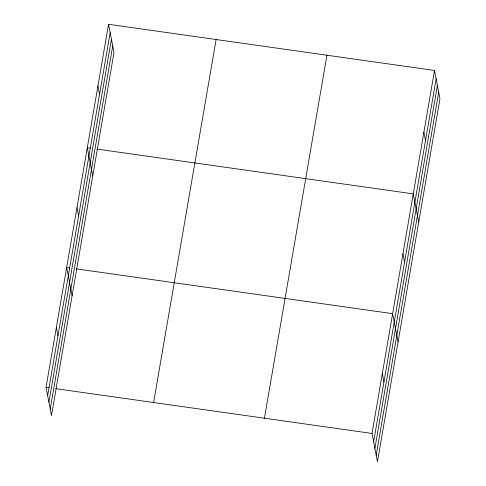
<?xml version="1.0" encoding="UTF-8"?>
<svg xmlns="http://www.w3.org/2000/svg" width="486" height="486" viewBox="0 0 486 486"><rect width="100%" height="100%" fill="white"/><g stroke="black" fill="none" stroke-linecap="round" stroke-linejoin="round"><path stroke-width="0.73" d="M108.548 24.3L113.991 52.549L51.48 415.542L46.042 387.287L108.548 24.3L434.52 70.458L439.958 98.713L377.452 461.7L372.009 433.451L434.52 70.458M47.658 395.689L110.164 32.702M48.916 402.238L111.428 39.251M50.216 408.987L112.728 46M153.612 402.523L216.118 39.53M264.439 418.215L326.95 55.228M373.631 441.847L436.136 78.86M374.888 448.402L437.4 85.408M376.188 455.151L438.7 92.158M90.281 148.139L87.298 147.714L92.735 175.968M97.006 149.093L413.27 193.878L418.707 222.126M69.656 267.926L66.667 267.5L72.11 295.755M76.381 268.88L392.639 313.664L398.077 341.913M46.042 387.287L49.025 387.713M55.75 388.666L372.009 433.451M423.895 132.168L425.511 140.569M402.955 253.771L404.571 262.167M382.324 373.558L383.94 381.953M97.923 86.01L99.539 94.406M76.982 207.607L78.598 216.009M56.352 327.394L57.974 335.796"/></g></svg>
